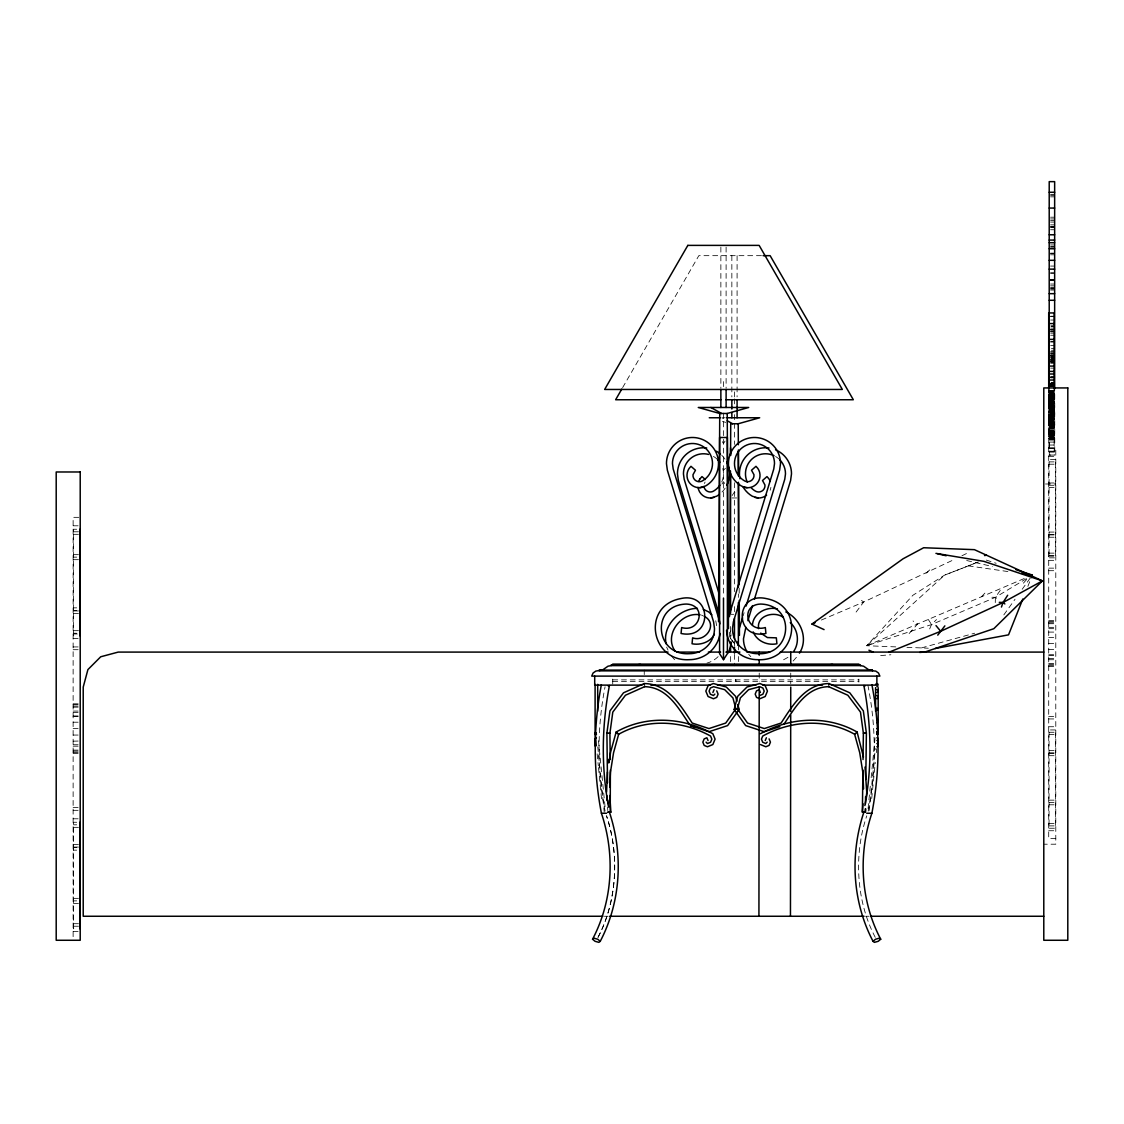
<?xml version="1.0" encoding="UTF-8"?>
<svg xmlns="http://www.w3.org/2000/svg" width="1124" height="1124" viewBox="0 0 1124 1124"><rect width="100%" height="100%" fill="white"/><g stroke="black" fill="none" stroke-linecap="round" stroke-linejoin="round"><path stroke-width="0.75" stroke-dasharray="5 3.75" d="M729.49 637.153L729.532 630.157M995.274 602.605L995.4 597.336L1000.332 590.255M868.093 808.577L870.51 783.695M871.156 777.682L875.259 735.827M869.217 810.474L875.343 748.598M871.718 798.518L875.287 762.451M876.299 752.701L876.65 748.71M743.076 616.036L744.102 612.706M1027.87 586.363L1032.38 575.052M929.66 628.92L931.543 624.565L936.503 619.563M704.355 483.475L705.085 482.07M622.626 387.611L698.819 255.668L761.693 255.668M725.05 441.1L723.491 443.488L721.931 441.1M721.931 484.093L723.491 481.69L725.05 484.093M732.131 495.558L734.478 491.975L736.037 494.363M1003.83 614.884L1015.042 599.232M1022.18 589.285L1031.354 576.471M856.109 612.06L863.682 602.014L954.136 559.555M793.123 661.053L798.757 654.646M909.133 633.557L917.62 624.003L913.025 620.982M1023.374 583.173L1026.872 579.253M895.758 646.89L866.702 645.724L912.871 595.284L944.582 575.137L978.077 562.07M981.463 596.774L985.72 592.25M723.491 470.239L725.43 468.272M1026.465 578.621L995.4 597.336L931.543 624.565L866.702 645.724L944.582 575.137L978.203 562.028M926.036 573.226L930.827 568.927M787.966 657.343L780.337 661.572M961.947 555.748L969.759 551.954M821.363 620.041L863.682 602.014L860.619 599.794M866.702 645.724L1026.015 577.764M921.399 647.93L974.677 633.205M880.668 655.573L890.868 654.758M1050.561 194.761L1054.649 194.761M1050.561 195.183L1054.649 195.183M1050.561 196.84L1054.649 196.84M1050.561 217.199L1054.649 217.199M1050.561 218.955L1054.649 218.955M1050.561 220.402L1054.649 220.402M1050.561 222.06L1054.649 222.06M1050.561 224.856L1054.649 224.856M1050.561 226.416L1054.649 226.416M1050.561 226.936L1054.649 226.936M1050.561 227.357L1054.649 227.357M1050.561 229.746L1054.649 229.746M1050.561 244.962L1054.649 244.962M1050.561 246.578L1054.649 246.578M1050.561 247.196L1054.649 247.196M1050.561 253.139L1054.649 253.139M1050.561 253.434L1054.649 253.434M1050.561 254.797L1054.649 254.797M1050.561 266.065L1054.649 266.065M1050.561 272.907L1054.649 272.907M1050.561 273.188L1054.649 273.188M1050.561 279.553L1054.649 279.553M1050.561 279.876L1054.649 279.876M1050.561 280.115L1054.649 280.115M1050.561 280.494L1054.649 280.494M1050.561 284.035L1054.649 284.035M1050.561 285.833L1054.649 285.833M1050.561 287.351L1054.649 287.337M1050.561 288.278L1054.649 288.278M1050.561 288.994L1054.649 288.994M1050.561 290.048L1054.649 290.048M1050.659 316.209L1054.734 316.209M1050.561 316.617L1054.649 316.603M1050.659 320.031L1054.734 320.031M1050.561 326.002L1054.649 326.002M1051.418 326.072L1054.143 326.072M1051.418 326.494L1054.143 326.494M1050.659 328.096L1054.734 328.096M1050.659 329.416L1054.734 329.416M1050.659 329.753L1054.734 329.753M1050.561 330.161L1054.649 330.161M1050.659 331.411L1054.734 331.411M1050.561 331.819L1054.649 331.819M1050.659 333.154L1054.734 333.154M1050.659 335.233L1054.734 335.233M1050.659 341.64L1054.734 341.64M1050.561 342.047L1054.649 342.047M1050.659 345.461L1054.734 345.461M1051.418 348.496L1054.143 348.496M1051.418 350.267L1054.143 350.267M1050.659 351.756L1054.734 351.756M1050.561 352.163L1054.649 352.163M1051.418 353.372L1054.143 353.372M1050.659 353.526L1054.734 353.526M1050.561 353.934L1054.649 353.934M1050.659 354.973L1054.734 354.973M1050.561 355.367L1054.649 355.367M1050.659 355.577L1054.734 355.577M1051.418 356.168L1054.143 356.168M1050.659 356.631L1054.734 356.631M1050.561 357.039L1054.649 357.039M1050.659 357.348L1054.734 357.348M1051.418 357.713L1054.143 357.713M1051.418 358.233L1054.143 358.233M1050.659 358.795L1054.734 358.795M1050.659 359.427L1054.734 359.427M1050.561 359.835L1054.649 359.835M1050.659 360.453L1054.734 360.453M1050.659 360.987L1054.734 360.987M1050.561 361.38L1054.649 361.38M1050.659 361.914L1054.734 361.914M1050.561 362.321L1054.649 362.321M1050.659 363.249L1054.734 363.249M1050.659 368.138L1054.734 368.138M1050.659 376.737L1054.734 376.737M1050.561 377.13L1054.649 377.13M1050.659 377.397L1054.734 377.397M1050.659 377.875L1054.734 377.875M1051.418 382.638L1054.143 382.694M1050.659 383.003L1054.734 383.003M1050.561 383.41L1054.734 383.34M1050.659 383.846L1054.734 383.846M1050.561 384.253L1054.734 384.338M1051.418 384.45L1054.143 384.436M1050.561 384.717L1054.649 384.745M1050.659 384.97L1054.734 384.829M1050.561 385.237L1054.649 385.237M1050.659 385.574L1054.734 385.574M1050.659 385.954L1054.734 385.911M1050.659 386.178L1054.734 386.178M1050.561 386.305L1054.734 386.291M1049.296 390.871L1054.734 390.871M1048.706 390.997L1054.649 390.997M1048.706 391.278L1054.649 391.278M1048.706 391.545L1054.734 391.531M1048.706 391.714L1054.734 391.812M1048.706 392.065L1054.734 392.009M1048.706 392.248L1054.143 392.248M1048.706 392.402L1054.734 392.473M1048.706 392.922L1054.734 392.922M1049.296 393.189L1054.734 393.189M1049.296 393.316L1054.734 393.428M1049.296 393.625L1054.734 393.625M1048.706 394.032L1054.649 394.032M1049.296 394.412L1054.734 394.412M1048.706 394.482L1054.143 394.482M1049.296 394.693L1054.734 394.805M1054.734 394.974L1048.706 395.1L1054.649 395.212M1048.706 395.367L1054.734 395.507M1049.296 395.831L1054.734 395.831M1048.706 395.915L1054.649 395.915M1049.296 396.336L1054.734 396.336M1048.706 396.702L1054.143 396.702M1048.706 396.997L1054.143 396.997M1048.706 397.376L1054.734 397.334M1048.706 397.741L1054.734 397.756M1048.706 398.149L1054.649 398.149M1049.296 398.36L1054.734 398.36M1049.296 398.627L1054.649 398.922M1049.296 399.329L1054.734 399.329M1048.706 399.427L1054.143 399.427M1048.706 399.863L1054.734 399.961M1048.706 400.2L1054.734 400.256M1048.706 400.355L1054.649 400.355M1048.706 400.664L1054.734 400.636M1048.706 401.029L1054.734 401.156M1049.296 401.409L1054.734 401.226M1048.706 401.633L1054.734 401.577M1048.706 401.816L1054.649 401.816M1049.296 402.336L1054.734 402.181M1048.706 402.378L1054.143 402.378M1049.296 402.687L1054.734 402.687M1048.706 402.94L1054.143 402.94M1048.706 403.094L1054.734 403.123M1048.706 403.53L1054.734 403.46M1049.296 403.614L1054.734 403.783M1048.706 404.022L1054.649 404.022M1048.706 404.106L1054.734 404.078M1048.706 404.485L1054.734 404.471M1048.706 404.57L1054.143 404.57M1049.296 405.047L1054.734 405.047M1048.706 405.357L1054.734 405.23M1049.296 405.652L1054.734 405.652M1048.706 406.045L1054.649 406.045M1049.296 406.2L1054.734 406.2M1054.734 406.509L1048.706 406.593L1054.649 406.607M1049.296 406.944L1054.734 406.944M1048.706 407.113L1054.734 407.281M1049.296 407.436L1054.734 407.534M1049.296 407.745L1054.734 407.745L1048.706 407.886M1048.706 408.153L1054.649 408.237M1048.706 408.363L1054.143 408.363M1049.296 408.616L1054.734 408.616M1048.706 409.024L1054.649 409.024M1049.296 409.473L1054.734 409.473M1049.296 409.796L1054.734 409.839M1049.296 410.021L1054.734 410.021M1048.706 410.204L1054.649 410.246M1049.296 410.372L1054.734 410.372M1054.649 410.78L1048.706 410.78L1054.143 410.85M1048.706 411.187L1054.143 411.229M1048.706 411.468L1054.734 411.3M1049.296 411.567L1054.734 411.651M1048.706 411.791L1054.649 411.848M1048.706 412.03L1054.649 412.03M1049.296 412.438L1054.734 412.438M1048.706 412.831L1054.649 412.831M1048.706 414.517L1054.734 414.489M1049.296 414.686L1054.734 414.686M1048.706 414.868L1054.649 414.854M1048.706 415.079L1054.734 415.065M1048.706 415.459L1054.734 415.444M1048.706 415.978L1054.734 416.091M1049.296 416.259L1054.734 416.259M1048.706 416.498L1054.649 416.498M1048.706 416.751L1054.143 416.751M1048.706 417.144L1054.143 417.159M725.233 417.763L721.875 417.763L724.559 419.266M1048.706 417.608L1054.143 417.608M1049.296 417.931L1054.734 417.889M1049.296 418.128L1054.734 418.269M1048.706 418.535L1054.734 418.507L1048.706 418.648M1048.706 418.999L1054.734 418.887M1049.296 419.238L1054.734 419.238M1048.706 419.688L1054.649 419.645M1049.296 419.912L1054.734 419.912M1048.706 420.067L1054.734 420.011M1048.706 420.306L1054.734 420.404L1048.706 420.418M1048.706 420.798L1054.734 420.868M1048.706 421.275L1054.649 421.275M1049.296 421.922L1054.734 421.95M1048.706 422.315L1054.734 422.427M1049.296 422.849L1054.734 422.849M1049.296 423.06L1054.734 423.06M1048.706 423.355L1054.734 423.369M1049.296 423.565L1054.734 423.565M1048.706 423.776L1054.734 423.832M1048.706 423.973L1054.649 423.973M1049.296 424.226L1054.734 424.24M1048.706 424.956L1054.649 425.012M1049.296 425.743L1054.734 425.729M1049.296 426.67L1054.734 426.67M1049.296 426.783L1054.734 426.783M1049.296 427.19L1054.734 427.19M1049.296 427.387L1054.734 427.387M1048.706 428.005L1054.143 428.005M1049.296 428.23L1054.734 428.37L1049.296 428.427M1048.706 428.637L1054.649 428.637M1048.706 429.663L1054.143 429.733M1048.706 430.534L1054.143 430.534M1048.706 430.942L1054.143 430.942M1048.706 431.152L1054.143 431.152M1049.296 431.279L1054.734 431.279M1048.706 431.588L1054.143 431.461M1048.706 431.742L1054.649 431.672M1049.296 432.052L1054.734 432.052M1048.706 432.487L1054.143 432.487M1048.706 432.993L1054.734 432.993M1048.706 433.33L1054.649 433.344M1049.296 433.794L1054.734 433.794M1048.706 434.187L1054.734 434.201M1049.296 434.426L1054.734 434.426M1048.706 434.609L1054.649 434.609M1048.706 434.819L1054.734 434.848M1054.734 435.1L1048.706 435.128L1054.649 435.255M1048.706 435.409L1054.649 435.409M1049.296 435.747L1054.734 435.747M1048.706 436.154L1054.734 436.252M1048.706 436.66L1054.734 436.758L1049.296 436.814M1049.296 437.615L1054.734 437.615M1049.296 438.023L1054.734 438.023M1049.296 438.262L1054.734 438.248M1048.706 438.669L1054.734 438.669M1049.296 438.838L1054.734 438.838M1049.296 439.568L1054.734 439.568M1049.296 440.074L1054.734 440.074M1049.296 442.083L1054.734 442.083M1048.706 445.076L1054.143 445.006M1048.706 447.914L1054.143 447.858M1049.296 448.279L1054.734 448.279M1049.296 448.336L1054.734 448.336M1048.706 448.546L1055.787 448.546L1055.787 844.208L1043.789 844.208M1049.296 451.174L1054.734 451.244M1049.296 452.101L1054.734 452.157M1049.296 390.042L1049.296 455.065L1054.734 454.939M1049.296 455.065L1054.734 455.065L1054.734 389.607M1048.706 456.344L1055.787 456.344M1049.057 461.88L1055.436 461.88M1049.057 464.212L1055.436 464.212M1049.057 482.983L1055.436 482.983M1045.503 483.994L1055.787 483.994M1049.057 485.273L1055.436 485.273M1049.057 487.619L1055.436 487.619M732.131 497.96L736.81 497.96M78.792 517.335L73.13 517.335L73.13 939.931M73.13 525.793L78.792 525.793M76.671 529.249L73.481 529.249L73.481 635.763L76.671 635.763M73.481 531.793L79.86 531.793M1049.057 532.073L1055.436 532.073M73.481 534.322L79.86 534.322M1049.057 534.42L1055.436 534.42M1049.057 534.926L1055.436 534.926M1049.057 537.23L1055.436 537.23M1049.057 553.134L1055.436 553.134M73.481 554.652L79.86 554.652M1049.057 555.481L1055.436 555.509M1048.706 556.183L1055.787 556.183M73.481 557.139L76.671 557.139M73.481 559.682L79.86 559.682M1048.706 560.342L1055.787 560.342M1048.706 568.14L1055.787 568.14M1048.706 570.697L1055.787 570.697M73.481 607.859L76.671 607.859M73.481 610.388L76.671 610.388M73.481 610.936L79.86 610.936M73.481 613.437L79.86 613.437M730.572 614.322L733.691 614.322M1048.706 620.645L1055.787 620.645M1048.706 621.417L1055.787 621.417M1048.706 622.738L1055.787 622.738M1048.706 623.708L1055.787 623.708M1048.706 627.347L1055.787 627.347M1048.706 628.667L1055.787 628.667M73.481 630.676L79.86 630.676M1048.706 632.095L1055.787 632.095M73.481 633.219L76.671 633.248M73.13 633.978L77.373 633.978M1048.706 637.617L1055.787 637.617M73.13 638.488L78.792 638.488M1048.706 643.532L1055.787 643.532M73.13 646.932L80.211 646.932M1048.706 649.461L1055.787 649.461M73.13 649.7L78.792 649.7M1048.706 654.983L1055.787 654.983M1048.706 655.109L1055.787 655.109M1048.706 658.411L1055.787 658.411M1048.706 659.732L1055.787 659.732M1048.706 663.371L1055.787 663.371M1048.706 664.34L1055.787 664.34M1048.706 665.661L1055.787 665.661M1048.706 666.434L1055.787 666.434M612.721 679.865L858.862 679.865M612.721 681.369L858.862 681.369M73.13 703.821L78.792 703.821M73.13 704.664L78.792 704.664M73.13 706.097L78.792 706.097M73.13 707.151L78.792 707.151M73.13 711.085L78.792 711.085M73.13 712.518L78.792 712.518M73.13 716.1L78.792 716.1M73.13 716.227L78.792 716.227M1048.706 716.381L1055.787 716.381M1048.706 718.938L1055.787 718.938M73.13 722.212L78.792 722.212M1048.706 726.736L1055.787 726.736M73.13 728.633L78.792 728.633M1049.057 732.258L1055.436 732.286M1049.057 734.632L1055.436 734.632M73.13 735.054L78.792 735.054M73.13 741.18L78.792 741.039M73.13 744.748L78.792 744.748M73.13 746.181L78.792 746.181M73.13 750.13L78.792 750.13M1049.057 750.551L1055.436 750.551M73.13 751.169L78.792 751.169M73.13 752.602L78.792 752.602M1049.057 752.841L1055.436 752.841M1049.057 753.347L1055.436 753.347M73.13 753.445L78.792 753.445M1049.057 755.693L1055.436 755.693M1049.057 800.148L1055.436 800.148M1049.057 802.494L1055.436 802.494M1049.057 804.798L1055.436 804.798M73.13 807.566L78.792 807.566M73.13 810.334L78.792 810.334M73.13 818.792L78.792 818.792M76.671 822.262L73.481 822.262L73.481 928.775L76.671 928.775M1049.057 823.555L1055.436 823.555M73.481 824.805L76.671 824.805M1049.057 825.887L1055.436 825.887M73.481 827.348L79.86 827.348M1048.706 830.734L1055.787 830.734M1055.787 838.532L1048.706 838.532L1048.706 388.398M73.481 844.588L79.86 844.588M73.481 847.074L79.86 847.074M73.481 847.636L76.671 847.636M73.481 850.166L76.671 850.166M73.481 898.343L79.86 898.343M73.481 900.872L76.671 900.872M73.481 903.373L79.86 903.373M604.403 916.257L608.126 916.257M865.578 916.257L869.077 916.257M73.481 923.703L79.86 923.703M73.481 926.232L79.86 926.232M73.13 931.487L80.211 931.487M991.916 597.251L995.4 597.336L998.028 599.204M906.942 647.34L928.298 648.211M968.284 565.864L1010.912 571.976M966.696 560.525L992.323 566.482M722.479 421.458L725.781 422.385M986.268 560.075L996.145 563.279M701.488 615.067L704.003 616.275M671.323 655.924L675.833 661.053M732.131 640.202L734.478 643.757M730.572 638.292L734.478 644.277M928.284 619.45L931.543 624.565M666.602 647.087L668.035 650.122M715.749 620.743L716.761 626.321M730.445 631.056L731.471 638.896M598.502 740.73L605.414 810.376M597.757 746.884L604.22 812.132M597.139 753.867L598.333 765.88M598.502 767.608L601.888 802.269M607.564 807.215L607.789 810.559M739.171 588.175L739.213 593.43M1054.143 388.398L1054.143 451.651M1049.212 390.014L1049.212 451.651M858.862 679.107L858.862 682.113M790.748 673.093L790.748 683.589M759.22 673.093L759.22 681.846M738.37 593.936L738.37 597.42M738.37 645.387L738.37 649.911M738.37 656.542L738.37 663.104M737.091 255.668L737.091 396.842M734.478 391.869L734.478 397.137M734.478 398.879L734.478 405.89M734.478 414.644L734.478 444.43M734.478 482.744L734.478 591.603M734.478 606.623L734.478 611.863M734.478 640.75L734.478 647.087M734.478 654.421L734.478 665.787M731.85 255.668L731.85 396.842M730.572 626.504L730.572 638.896M730.572 656.542L730.572 663.104M726.104 247.125L726.104 388.3M723.491 381.598L723.491 388.609M723.491 413.126L723.491 596.352M720.863 247.125L720.863 388.3M644.249 669.96L644.249 674.569M612.721 679.107L612.721 685.12M750.818 656.627A25.079 25.079 0 0 1 748.654 654.154M770.881 487.352A12.308 12.308 0 0 1 770.109 490.303M775.574 456.499A20.021 20.021 0 0 1 779.705 459.702M725.163 488.139A26.007 26.007 0 0 1 721.945 492.101M721.777 455.318A26.007 26.007 0 0 1 725.036 459.252M722.788 468.525A20.021 20.021 0 0 1 720.849 483.727M713.403 456.4A20.021 20.021 0 0 1 717.562 459.576M718.138 656.627A25.079 25.079 0 0 1 706.912 663.118M875.259 937.318A117.599 83.148 -90 0 1 866.759 815.855M867.869 685.12A230.42 162.924 -90 0 1 868.206 811.064M605.077 811.064A230.42 162.924 -90 0 1 605.077 686.75M735.799 679.865L735.799 681.369L735.799 679.865M1054.734 413.618L1049.296 413.618L1054.734 413.674M1054.734 414.068L1049.296 414.068L1054.734 414.194M1054.734 424.605L1049.296 424.577L1054.734 424.689M1054.649 451.525L1048.706 451.525L1054.649 451.581M1055.436 459.533L1049.057 459.533L1049.057 557.841L1055.436 557.841L1055.436 459.533M1055.436 729.94L1049.057 729.94L1049.057 828.233L1055.436 828.233L1055.436 729.94M598.01 937.318A117.599 83.148 90 0 0 606.51 815.855A117.599 83.148 -90 0 1 598.01 937.318"/><path stroke-width="1.5" d="M758.925 916.257L759.22 687.087M790.453 916.257L790.706 715.075M790.706 711.576L790.748 687.087M718.531 621.628L719.739 413.477L698.271 407.478L748.696 407.478L727.228 413.477L719.739 413.477M729.616 616.163L730.459 470.984M730.544 455.248L730.726 423.762L738.215 423.762L759.684 417.763L726.919 417.763M862.909 770.052L862.375 812.118L865.368 812.231L865.606 808.887M863.035 759.529L863.373 733.241L860.478 712.082L847.833 695.236L828.669 686.68C806.217 687.045 794.963 707.951 783.976 724.179M865.424 808.718L865.382 812.16L862.389 812.048L862.951 803.758M865.494 803.562L865.578 796.677M865.789 779.48L866.379 733.045L863.344 710.916L849.772 692.806L829.034 683.561C805.149 683.828 792.631 705.563 781.082 723.055L764.32 728.563L747.544 723.055L737.428 708.837L736.613 708.977M606.553 792.181L607.452 772.033M609.77 787.221L610.43 772.357L613.549 752.757L618.664 734.253C647.213 718.18 682.366 720.414 710.565 736.051L711.843 739.142L710.565 742.247L707.46 743.526L706.083 742.149M866.281 798.869L866.73 792.181L865.03 767.046M828.669 686.68L828.753 685.893M828.95 684.333L829.034 683.561M610.234 759.529L609.911 733.241L612.805 712.082L625.45 695.236L644.614 686.68C667.052 687.045 678.32 707.951 689.307 724.179M601.382 684.685C593.177 727.073 593.191 770.853 601.41 813.242C615.207 854.395 612.889 900.605 592.559 939.214L595.074 941.308L598.909 942.362L600.244 941.308C620.996 901.715 623.455 854.338 609.391 812.132M864.876 805.543C872.294 765.936 871.339 725.078 863.864 685.542L865.016 685.977M863.878 812.132C849.814 854.338 852.273 901.715 873.039 941.308L874.36 942.362L878.209 941.308L880.724 939.214C860.38 900.605 858.076 854.395 871.873 813.242C880.078 770.853 880.106 727.073 871.887 684.685M609.039 762.072L610.613 752.111L616.163 732.033C646.188 714.92 683.153 717.238 712.855 733.747L715.089 739.142L712.855 744.538L707.46 746.772L704.186 745.423L702.837 742.149L704.186 738.875L706.884 737.766L708.036 740.533M752.448 624.916C753.319 613.17 766.624 606.258 777.401 608.899M779.859 726.61L764.32 731.724L745.662 725.598L734.169 709.427L737.667 696.346L747.024 686.989L759.908 683.533L765.205 685.724L767.439 691.12L765.205 696.515L759.81 698.749L756.536 697.386L755.188 694.126L756.536 690.853L759.234 689.729L760.386 692.51M737.85 707.277L740.365 697.906L748.584 689.672L759.712 686.694L762.901 688.029L764.194 691.12L762.901 694.211L759.81 695.503M728.015 619.113L773.776 468.975L774.506 463.594A20.021 20.021 0 0 0 758.054 443.811A20.021 20.021 0 0 0 735.714 456.583A20.021 20.021 0 0 0 744.425 480.805A6.477 6.477 0 0 0 748.977 481.578A6.28 6.28 0 0 0 753.979 474.707L751.52 470.239L755.974 466.32L757.829 468.413A12.308 12.308 0 0 1 744.172 487.212L741.376 485.975A26.007 26.007 0 0 1 741.587 440.917A26.007 26.007 0 0 1 780.506 463.622L779.606 470.253L733.34 622.036L732.483 628.611A25.079 25.079 0 0 0 757.548 653.69C792.35 655.854 796.368 605.134 760.737 604.052C739.859 604.656 746.35 633.107 765.346 627.557L765.908 633.472C733.846 640.273 734.646 591.266 766.399 598.614C805.88 606.103 796.171 662.078 757.492 659.676A31.065 31.065 0 0 1 726.554 630.227M739.016 629.384L742.571 617.708M746.125 606.033L784.763 479.26L785.493 473.878A20.021 20.021 0 0 0 779.705 459.702M745.858 627.318L743.47 638.896A25.079 25.079 0 0 0 746.842 651.428M747.896 620.645L752.462 605.625M754.499 598.952L790.594 480.538L791.493 473.907A26.007 26.007 0 0 0 775.546 449.811M1001.442 607.044L1003.044 602.492L1007.666 595.242M1022.826 598.994L1008.537 634.849L935.21 648.492M712.897 692.51L714.035 689.729M714.836 694.126L713.459 695.503L710.368 694.211L709.089 691.12L710.368 688.029L713.571 686.694L724.699 689.672L732.918 697.906L735.841 708.837L736.67 708.977M765.233 740.533L766.385 737.766M767.186 742.149L765.809 743.526L762.718 742.247L761.44 739.142L762.718 736.051C790.917 720.414 826.07 718.18 854.619 734.253L859.734 752.757L862.839 772.357L863.583 788.865M793.755 651.344C799.684 642.464 798.237 629.777 790.284 622.598M799.473 653.142C808.718 638.699 800.738 618.888 785.816 611.934M714.372 634.372C710.312 642.211 700.393 645.457 692.047 643.757L692.623 637.842C705.099 642.591 718.067 624.902 705.268 616.865M621.755 389.129L615.629 399.751L720.948 399.751M723.491 659.676L727.383 653.69L727.383 437.503L719.585 437.503L719.585 653.69L723.491 659.676L723.491 598.052M734.829 710.256L725.739 723.055L708.963 728.563L692.187 723.055C680.638 705.563 668.134 683.828 644.235 683.561L623.511 692.806L609.939 710.916L606.904 733.045L607.522 782.922M737.794 704.523L739.114 709.427L727.607 725.598L708.963 731.724L690.319 725.598M937.753 635.144L944.863 625.871M700.14 478.698L701.98 476.59L705.324 479.541M760.414 733.747C790.13 717.238 827.081 714.92 857.12 732.033L854.619 734.253M873.039 941.308L875.554 939.214L879.389 938.175L880.724 939.214M592.559 939.214L593.879 938.175L597.729 939.214L600.244 941.308M824.075 629.609L811.964 624.059L903.078 558.783L923.661 547.739L974.438 549.664L1042.44 580.869L993.799 628.709L924.869 652.032L919.769 652.44M876.875 698.749L878.181 697.934M876.875 746.772L878.181 745.957L878.181 738.454L876.875 737.766M875.582 684.333L876.875 683.561L878.181 684.333M876.875 686.68L878.181 685.893M876.875 722.648L878.181 721.889M596.394 737.766L595.102 738.454L595.102 745.957M876.875 692.51L878.181 691.808M876.875 734.534L878.181 733.832L878.181 687.663M876.875 740.533L878.181 739.845M871.873 813.242L866.702 813.242M888.775 652.299L940.69 631.281L1003.044 602.492L1042.44 580.869L983.921 561.354L935.941 553.373M699.802 487.676L705.591 485.975A26.007 26.007 0 0 0 705.38 440.917A26.007 26.007 0 0 0 666.462 463.622L667.375 470.253L713.628 622.036L714.485 628.611A25.079 25.079 0 0 1 689.419 653.69C654.618 655.854 650.599 605.134 686.23 604.052C707.122 604.656 700.617 633.107 681.636 627.557L681.06 633.472C713.122 640.273 712.321 591.266 680.568 598.614C641.087 606.103 650.81 662.078 689.476 659.676A31.065 31.065 0 0 0 720.077 633.472M710.804 497.96L716.578 496.246A26.007 26.007 0 0 0 719.402 494.349M811.964 624.059L815.097 622.71M638.685 664.537L640.806 664.537M830.791 664.537L832.912 664.537M876.875 734.253L878.181 733.733M608.253 685.977L609.419 685.542C601.79 725.626 601.045 767.046 608.646 807.187M876.875 709.975L878.181 709.553M984.526 555.579L986.507 555.214M872.379 670.859L872.379 670.101L869.007 669.974L863.569 666.195L860.366 665.605L611.217 665.605L608.014 666.195L602.59 669.974L595.846 671.084L593.079 673.023L591.716 676.114L879.881 676.114L878.504 673.023L875.751 671.084L872.379 670.859L599.218 670.859M734.169 709.427L734.984 709.272M864.117 733.129L863.373 733.241L866.379 733.045M606.581 813.242L601.41 813.242M876.875 709.427L878.181 709.272M697.442 608.337C679.655 608.463 662.12 625.478 666.111 643.827M596.394 733.045L595.102 733.157L596.296 745.802M607.663 733.031L606.904 733.045L609.911 733.241M1049.212 192.274L1054.649 192.274M1049.212 208.066L1054.649 208.066M1049.212 234.775L1054.649 234.775M1049.212 240.086L1054.649 240.086M1049.212 242.7L1054.649 242.7M1049.212 248.741L1054.649 248.741M763.084 255.668L770.137 255.668L853.327 399.751L726.02 399.751M1049.212 260.318L1054.649 260.318M1049.212 269.142L1054.649 269.142M1049.212 293.659L1054.649 293.659M1049.212 300.277L1054.649 300.277M1048.706 323.572L1054.143 323.572M1048.706 339.378L1054.143 339.378M1048.706 366.087L1054.143 366.087M1048.706 371.398L1054.143 371.398M1048.706 373.997L1054.143 373.997M1048.706 380.038L1054.143 380.038M709.258 417.763L720.287 417.763M668.021 652.089L118.217 652.089L100.71 656.781L87.911 669.595L83.218 687.087L83.218 916.257L602.857 916.257M676.788 652.089L699.578 652.089M708.345 652.089L720.625 652.089M725.879 652.089L739.901 652.089M746.912 652.089L769.701 652.089M780.225 652.089L1043.789 652.089M599.218 670.101L872.379 670.101M642.029 685.12L594.708 685.12L594.708 676.114M650.796 685.12L710.382 685.12M717.393 685.12L755.946 685.12M762.957 685.12L822.543 685.12M831.31 685.12L876.875 685.12L876.875 676.114M609.658 916.257L864.033 916.257M870.819 916.257L1043.789 916.257M876.875 733.241L878.181 733.255L876.875 733.045M999.292 602.338L1003.044 602.492L1004.87 603.939M876.875 708.837L878.181 708.977M610.234 811.964L610.374 770.052M607.901 812.231L610.894 812.118L609.77 795.483M1026.268 574.181L1032.38 575.052L1015.899 569.699M610.149 811.992L610.894 812.118L607.887 812.16M744.172 487.184L747.165 487.676M742.894 486.692A26.007 26.007 0 0 0 752.363 496.26L758.152 497.96M700.069 614.814C681.355 611.47 663.427 634.821 675.201 651.344M738.299 709.272L739.114 709.427M937.641 553.781L946.183 555.762M1021.365 573.24L1030.371 575.333M876.875 708.289L878.181 708.71M783.119 617.273C774.099 610.655 756.129 615.699 758.644 628.681M595.102 684.333L595.102 733.832L596.394 734.253M760.414 744.538L765.809 746.772L769.083 745.423L770.446 742.149L769.083 738.875M876.875 732.033L878.181 732.623L876.875 731.752M868.922 650.192L873.32 652.201M703.301 609.348L708.612 611.878L711.843 614.8M876.875 689.729L878.181 690.431M595.102 733.832L596.394 734.534M710.874 407.478L721.608 413.477M727.242 420.755L732.609 423.762M876.875 719.627L878.181 720.386M876.875 728.563L878.181 729.35M876.875 695.503L878.181 696.304M876.875 743.526L878.181 744.341M616.851 732.553L616.163 732.033L618.664 734.253L618.102 733.663M760.681 633.093L767.411 637.561L776.333 637.842L776.909 643.757C767.481 645.808 756.775 641.101 753.164 631.899M935.997 625.604L940.69 631.281M716.733 690.853L718.096 694.126L716.733 697.386L713.459 698.749L708.078 696.515L705.83 691.12L708.078 685.724L713.361 683.533L726.245 686.989L735.602 696.346L736.923 701.25M718.756 592.685L684.179 479.26L683.448 473.878A20.021 20.021 0 0 1 708.57 454.433M719.023 613.971L678.362 480.538L677.463 473.907A26.007 26.007 0 0 1 706.743 447.984M718.953 619.113L673.192 468.975L672.461 463.594A20.021 20.021 0 0 1 688.914 443.811A20.021 20.021 0 0 1 711.267 456.583A20.021 20.021 0 0 1 702.542 480.805A6.477 6.477 0 0 1 697.99 481.578A6.28 6.28 0 0 1 693.002 474.707L695.461 470.239L690.993 466.32L689.153 468.413A12.322 12.322 0 0 0 702.809 487.198M857.12 732.033L863.457 757.084M719.458 620.771L719.866 623.918M644.235 683.561L644.333 684.333M644.516 685.893L644.614 686.68M606.777 795.525L607.115 800.527M608.73 759.473L608.772 762.985M607.747 800.119L607.789 803.562M738.215 423.762L738.342 444.753M738.37 449.993L738.524 476.239M738.566 483.236L739.156 584.677M739.241 600.427L739.451 635.397M727.228 413.477L728.478 628.625M1054.649 388.763L1054.649 181.638L1049.212 181.638L1049.212 388.763M1054.143 388.848L1054.143 312.95L1048.706 312.95L1048.706 388.848M875.582 687.663L875.582 711.211M860.366 665.605L860.366 664.846L611.217 664.846L611.217 665.605M858.862 664.846L858.862 664.101L612.721 664.101L612.721 664.846M790.748 652.089L790.748 664.79M759.22 652.089L759.22 655.222M759.22 659.985L759.22 664.79M738.37 451.202L738.37 473.907M738.37 482.28L738.37 586.953M738.37 602.661L738.37 645.387M737.091 400.327L737.091 417.763M734.478 618.397L734.478 638.924M734.478 647.087L734.478 653.142M731.85 400.327L731.85 409.052M731.85 412.536L731.85 417.763M730.572 447.774L730.572 455.473M730.572 473.668L730.572 613.128M730.572 642.127L730.572 651.428M726.104 390.056L726.104 407.478M720.863 390.056L720.863 407.478M597.701 684.333L597.701 711.211M79.86 529.249L79.86 635.763M79.86 822.262L79.86 928.775M739.943 478.754A26.007 26.007 0 0 1 768.999 448.012M766.596 495.136A12.308 12.308 0 0 1 755.159 497.496M770.221 481.381A12.308 12.308 0 0 0 768.816 478.698L766.975 476.59L762.508 480.51L764.952 484.992A6.28 6.28 0 0 1 759.964 491.848A6.477 6.477 0 0 1 755.412 491.09A20.021 20.021 0 0 1 751.268 487.886M747.305 482.168A20.021 20.021 0 0 1 774.029 455.684M738.173 645.359A31.065 31.065 0 0 1 737.667 642.141M726.736 462.175A26.007 26.007 0 0 1 726.849 485.203M716.367 451.202A26.007 26.007 0 0 1 720.54 454.166M713.796 497.482A12.322 12.322 0 0 1 698.046 487.338M698.707 481.367A12.322 12.322 0 0 1 700.126 478.669M719.922 485.189A20.021 20.021 0 0 1 713.543 491.09A6.477 6.477 0 0 1 708.977 491.848A6.28 6.28 0 0 1 704.003 486.552M717.562 459.576A20.021 20.021 0 0 1 719.824 462.231M731.288 642.141A31.065 31.065 0 0 1 728.071 653.002M690.558 725.612A90.426 90.426 0 0 1 695.32 727.326M687.832 245.383L604.642 389.466L842.34 389.466L759.136 245.383L687.832 245.383M1067.8 387.935L1043.789 387.935L1043.789 940.268L1067.8 940.268L1067.8 387.935M80.211 471.982L56.2 471.982L56.2 940.268L80.211 940.268L80.211 471.982"/></g></svg>
